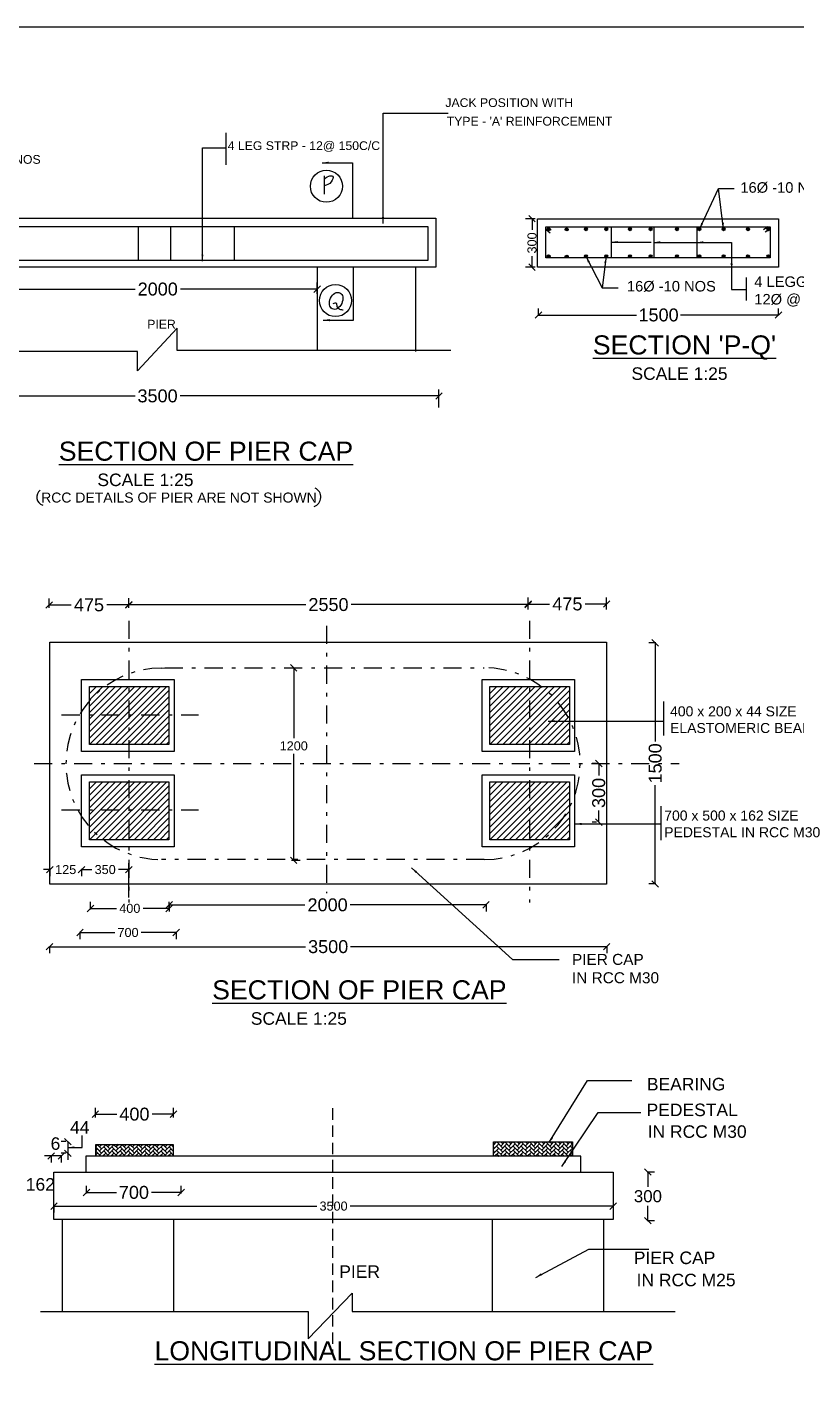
# Model space of a CAD drawing. Header units: inches. Extents: x 19265.7 to 19362, y 19045.1 to 19108.4.
# Drawn here: x 19285.69 to 19306.94, y 19071.2 to 19108.43 of the extents above; entities that cross this region are included whole.
import ezdxf

# ---------------------------------------------------------------- set-up
doc = ezdxf.new("R2010")
doc.units = ezdxf.units.IN
doc.header["$MEASUREMENT"] = 0
doc.linetypes.add('DASHDOT', pattern=[1, 0.5, -0.25, 0, -0.25])
doc.linetypes.add('HIDDEN', pattern=[9.525, 6.35, -3.175])
for name, color, linetype in [('DIMENSION', 255, 'Continuous'), ('DRAWING', 2, 'Continuous'), ('HATCH', 7, 'Continuous'), ('TEXT', 255, 'Continuous')]:
    doc.layers.add(name, color=color, linetype=linetype)
doc.styles.get("Standard").update_dxf_attribs({"font": 'arial.ttf'})
doc.dimstyles.get("Standard").update_dxf_attribs({"dimtxt": 0.18, "dimasz": 0.18, "dimexe": 0.18, "dimexo": 0.0625, "dimgap": 0.09, "dimtad": 0, "dimtih": 1, "dimtoh": 1, "dimdec": 4, "dimzin": 0, "dimdsep": 46, "dimtxsty": 'Standard', "dimcen": 0.09, "dimadec": 0, "dimazin": 0, "dimtfac": 1, "dimtdec": 4, "dimtofl": 0, "dimtmove": 0, "dimatfit": 3, "dimfxl": 1, "dimtolj": 1, "dimtzin": 0, "dimarcsym": 0})

# ---------------------------------------------------------------- blocks, each defined once
blk = doc.blocks.new('_Oblique')
at = {"color": 0, "linetype": 'ByBlock', "lineweight": -2}
blk.add_line((-0.5, -0.5), (0.5, 0.5), dxfattribs=at)
blk = doc.blocks.new('*D30')
at = {"layer": 'Defpoints', "color": 0, "transparency": 16777216}
for p in [(19287.334, 19076.146), (19289.95, 19076.239), (19289.95, 19076.146)]:
    blk.add_point(p, dxfattribs=at)
at = {"layer": 'DIMENSION', "color": 0, "lineweight": -2, "transparency": 16777216}
for p, q in [((19287.334, 19076.208), (19287.334, 19076.419)), ((19287.334, 19076.239), (19288.16, 19076.239)), ((19289.95, 19076.239), (19289.124, 19076.239)), ((19289.95, 19076.208), (19289.95, 19076.419))]:
    blk.add_line(p, q, dxfattribs=at)
at = {"layer": 'DIMENSION', "color": 0, "lineweight": -2, "transparency": 16777216, "xscale": 0.18, "yscale": 0.18, "zscale": 0.18, "rotation": 180}
blk.add_blockref('_Oblique', (19287.334, 19076.239), dxfattribs=at)
at = {"layer": 'DIMENSION', "color": 0, "lineweight": -2, "transparency": 16777216, "xscale": 0.18, "yscale": 0.18, "zscale": 0.18}
blk.add_blockref('_Oblique', (19289.95, 19076.239), dxfattribs=at)
at = {"layer": 'DIMENSION', "color": 0, "transparency": 16777216, "insert": (19288.642, 19076.239), "char_height": 0.3571, "attachment_point": 5}
blk.add_mtext('\\A1;700', dxfattribs=at)
blk = doc.blocks.new('*D31')
at = {"layer": 'Defpoints', "color": 0, "transparency": 16777216}
for p in [(19289.736, 19078.401), (19287.577, 19078.243), (19289.736, 19078.243)]:
    blk.add_point(p, dxfattribs=at)
at = {"layer": 'DIMENSION', "color": 0, "lineweight": -2, "transparency": 16777216}
for p, q in [((19287.577, 19078.306), (19287.577, 19078.581)), ((19287.577, 19078.401), (19288.166, 19078.401)), ((19289.736, 19078.401), (19289.148, 19078.401)), ((19289.736, 19078.306), (19289.736, 19078.581))]:
    blk.add_line(p, q, dxfattribs=at)
at = {"layer": 'DIMENSION', "color": 0, "lineweight": -2, "transparency": 16777216, "xscale": 0.18, "yscale": 0.18, "zscale": 0.18, "rotation": 180}
blk.add_blockref('_Oblique', (19287.577, 19078.401), dxfattribs=at)
at = {"layer": 'DIMENSION', "color": 0, "lineweight": -2, "transparency": 16777216, "xscale": 0.18, "yscale": 0.18, "zscale": 0.18}
blk.add_blockref('_Oblique', (19289.736, 19078.401), dxfattribs=at)
at = {"layer": 'DIMENSION', "color": 0, "transparency": 16777216, "insert": (19288.657, 19078.401), "char_height": 0.3571, "attachment_point": 5}
blk.add_mtext('\\A1;400', dxfattribs=at)
blk = doc.blocks.new('*D32')
at = {"layer": 'Defpoints', "color": 0, "transparency": 16777216}
for p in [(19286.433, 19075.9), (19301.887, 19075.9), (19301.887, 19075.861)]:
    blk.add_point(p, dxfattribs=at)
at = {"layer": 'DRAWING', "color": 0, "lineweight": -2, "transparency": 16777216}
for p, q in [((19286.433, 19075.861), (19293.697, 19075.861)), ((19286.433, 19075.837), (19286.433, 19075.681)), ((19301.887, 19075.861), (19294.623, 19075.861)), ((19301.887, 19075.837), (19301.887, 19075.681))]:
    blk.add_line(p, q, dxfattribs=at)
at = {"layer": 'DRAWING', "color": 0, "lineweight": -2, "transparency": 16777216, "xscale": 0.18, "yscale": 0.18, "zscale": 0.18, "rotation": 180}
blk.add_blockref('_Oblique', (19286.433, 19075.861), dxfattribs=at)
at = {"layer": 'DRAWING', "color": 0, "lineweight": -2, "transparency": 16777216, "xscale": 0.18, "yscale": 0.18, "zscale": 0.18}
blk.add_blockref('_Oblique', (19301.887, 19075.861), dxfattribs=at)
at = {"layer": 'DRAWING', "color": 0, "transparency": 16777216, "insert": (19294.16, 19075.861), "char_height": 0.25, "attachment_point": 5}
blk.add_mtext('\\A1;3500', dxfattribs=at)
blk = doc.blocks.new('*D33')
at = {"layer": 'Defpoints', "color": 0, "transparency": 16777216}
for p in [(19302.769, 19076.806), (19302.849, 19076.806), (19302.769, 19075.46)]:
    blk.add_point(p, dxfattribs=at)
at = {"layer": 'DIMENSION', "color": 0, "lineweight": -2, "transparency": 16777216}
for p, q in [((19302.832, 19076.806), (19303.029, 19076.806)), ((19302.849, 19076.806), (19302.849, 19076.393)), ((19302.849, 19075.46), (19302.849, 19075.873)), ((19302.832, 19075.46), (19303.029, 19075.46))]:
    blk.add_line(p, q, dxfattribs=at)
at = {"layer": 'DIMENSION', "color": 0, "lineweight": -2, "transparency": 16777216, "xscale": 0.18, "yscale": 0.18, "zscale": 0.18}
for p, rotation in [((19302.849, 19076.806), 90), ((19302.849, 19075.46), 270)]:
    blk.add_blockref('_Oblique', p, dxfattribs=dict(at, rotation=rotation))
at = {"layer": 'DIMENSION', "color": 0, "transparency": 16777216, "insert": (19302.849, 19076.133), "char_height": 0.3333, "attachment_point": 5}
blk.add_mtext('\\A1;300', dxfattribs=at)
blk = doc.blocks.new('*D34')
at = {"layer": 'Defpoints', "color": 0, "transparency": 16777216}
for p in [(19286.311, 19083.095), (19301.71, 19083.095), (19301.71, 19083.027)]:
    blk.add_point(p, dxfattribs=at)
at = {"layer": 'DIMENSION', "color": 0, "lineweight": -2, "transparency": 16777216}
for p, q in [((19286.311, 19083.033), (19286.311, 19082.847)), ((19286.311, 19083.027), (19293.388, 19083.027)), ((19301.71, 19083.027), (19294.633, 19083.027)), ((19301.71, 19083.033), (19301.71, 19082.847))]:
    blk.add_line(p, q, dxfattribs=at)
at = {"layer": 'DIMENSION', "color": 0, "lineweight": -2, "transparency": 16777216, "xscale": 0.18, "yscale": 0.18, "zscale": 0.18, "rotation": 180}
blk.add_blockref('_Oblique', (19286.311, 19083.027), dxfattribs=at)
at = {"layer": 'DIMENSION', "color": 0, "lineweight": -2, "transparency": 16777216, "xscale": 0.18, "yscale": 0.18, "zscale": 0.18}
blk.add_blockref('_Oblique', (19301.71, 19083.027), dxfattribs=at)
at = {"layer": 'DIMENSION', "color": 0, "transparency": 16777216, "insert": (19294.011, 19083.027), "char_height": 0.3571, "attachment_point": 5}
blk.add_mtext('\\A1;3500', dxfattribs=at)
blk = doc.blocks.new('*D35')
at = {"layer": 'Defpoints', "color": 0, "transparency": 16777216}
for p in [(19287.152, 19083.505), (19289.808, 19083.505), (19289.808, 19083.419)]:
    blk.add_point(p, dxfattribs=at)
at = {"layer": 'DIMENSION', "color": 0, "lineweight": -2, "transparency": 16777216}
for p, q in [((19287.152, 19083.442), (19287.152, 19083.239)), ((19287.152, 19083.419), (19288.115, 19083.419)), ((19289.808, 19083.419), (19288.845, 19083.419)), ((19289.808, 19083.442), (19289.808, 19083.239))]:
    blk.add_line(p, q, dxfattribs=at)
at = {"layer": 'DIMENSION', "color": 0, "lineweight": -2, "transparency": 16777216, "xscale": 0.18, "yscale": 0.18, "zscale": 0.18, "rotation": 180}
blk.add_blockref('_Oblique', (19287.152, 19083.419), dxfattribs=at)
at = {"layer": 'DIMENSION', "color": 0, "lineweight": -2, "transparency": 16777216, "xscale": 0.18, "yscale": 0.18, "zscale": 0.18}
blk.add_blockref('_Oblique', (19289.808, 19083.419), dxfattribs=at)
at = {"layer": 'DIMENSION', "color": 0, "transparency": 16777216, "insert": (19288.48, 19083.419), "char_height": 0.25, "attachment_point": 5}
blk.add_mtext('\\A1;700', dxfattribs=at)
blk = doc.blocks.new('*D36')
at = {"layer": 'Defpoints', "color": 0, "transparency": 16777216}
for p in [(19287.441, 19083.992), (19289.617, 19084.085), (19289.617, 19083.992)]:
    blk.add_point(p, dxfattribs=at)
at = {"layer": 'DIMENSION', "color": 0, "lineweight": -2, "transparency": 16777216}
for p, q in [((19287.441, 19084.054), (19287.441, 19084.265)), ((19287.441, 19084.085), (19288.158, 19084.085)), ((19289.617, 19084.085), (19288.899, 19084.085)), ((19289.617, 19084.054), (19289.617, 19084.265))]:
    blk.add_line(p, q, dxfattribs=at)
at = {"layer": 'DIMENSION', "color": 0, "lineweight": -2, "transparency": 16777216, "xscale": 0.18, "yscale": 0.18, "zscale": 0.18, "rotation": 180}
blk.add_blockref('_Oblique', (19287.441, 19084.085), dxfattribs=at)
at = {"layer": 'DIMENSION', "color": 0, "lineweight": -2, "transparency": 16777216, "xscale": 0.18, "yscale": 0.18, "zscale": 0.18}
blk.add_blockref('_Oblique', (19289.617, 19084.085), dxfattribs=at)
at = {"layer": 'DIMENSION', "color": 0, "transparency": 16777216, "insert": (19288.529, 19084.085), "char_height": 0.25, "attachment_point": 5}
blk.add_mtext('\\A1;400', dxfattribs=at)
blk = doc.blocks.new('*D37')
at = {"layer": 'Defpoints', "color": 0, "transparency": 16777216}
for p in [(19286.321, 19085.239), (19287.193, 19085.239), (19287.193, 19085.157)]:
    blk.add_point(p, dxfattribs=at)
at = {"layer": 'DIMENSION', "color": 0, "lineweight": -2, "transparency": 16777216}
for p, q in [((19286.321, 19085.157), (19286.141, 19085.157)), ((19286.321, 19085.176), (19286.321, 19084.977)), ((19287.193, 19085.176), (19287.193, 19084.977)), ((19287.193, 19085.157), (19287.373, 19085.157))]:
    blk.add_line(p, q, dxfattribs=at)
at = {"layer": 'DIMENSION', "color": 0, "lineweight": -2, "transparency": 16777216, "xscale": 0.18, "yscale": 0.18, "zscale": 0.18}
blk.add_blockref('_Oblique', (19286.321, 19085.157), dxfattribs=at)
at = {"layer": 'DIMENSION', "color": 0, "lineweight": -2, "transparency": 16777216, "xscale": 0.18, "yscale": 0.18, "zscale": 0.18, "rotation": 180}
blk.add_blockref('_Oblique', (19287.193, 19085.157), dxfattribs=at)
at = {"layer": 'DIMENSION', "color": 0, "transparency": 16777216, "insert": (19286.757, 19085.157), "char_height": 0.25, "attachment_point": 5}
blk.add_mtext('\\A1;125', dxfattribs=at)
blk = doc.blocks.new('*D38')
at = {"layer": 'Defpoints', "color": 0, "transparency": 16777216}
for p in [(19287.193, 19085.237), (19288.503, 19085.157), (19288.503, 19084.326)]:
    blk.add_point(p, dxfattribs=at)
at = {"layer": 'DIMENSION', "color": 0, "lineweight": -2, "transparency": 16777216}
for p, q in [((19287.193, 19085.174), (19287.193, 19084.977)), ((19287.193, 19085.157), (19287.482, 19085.157)), ((19288.503, 19085.157), (19288.214, 19085.157)), ((19288.503, 19084.388), (19288.503, 19085.337))]:
    blk.add_line(p, q, dxfattribs=at)
at = {"layer": 'DIMENSION', "color": 0, "lineweight": -2, "transparency": 16777216, "xscale": 0.18, "yscale": 0.18, "zscale": 0.18, "rotation": 180}
blk.add_blockref('_Oblique', (19287.193, 19085.157), dxfattribs=at)
at = {"layer": 'DIMENSION', "color": 0, "lineweight": -2, "transparency": 16777216, "xscale": 0.18, "yscale": 0.18, "zscale": 0.18}
blk.add_blockref('_Oblique', (19288.503, 19085.157), dxfattribs=at)
at = {"layer": 'DIMENSION', "color": 0, "transparency": 16777216, "insert": (19287.848, 19085.157), "char_height": 0.25, "attachment_point": 5}
blk.add_mtext('\\A1;350', dxfattribs=at)
blk = doc.blocks.new('*D39')
at = {"layer": 'Defpoints', "color": 0, "transparency": 16777216}
for p in [(19289.617, 19084.278), (19298.375, 19084.278), (19298.375, 19084.182)]:
    blk.add_point(p, dxfattribs=at)
at = {"layer": 'DIMENSION', "color": 0, "lineweight": -2, "transparency": 16777216}
for p, q in [((19289.617, 19084.215), (19289.617, 19084.002)), ((19289.617, 19084.182), (19293.37, 19084.182)), ((19298.375, 19084.182), (19294.621, 19084.182)), ((19298.375, 19084.215), (19298.375, 19084.002))]:
    blk.add_line(p, q, dxfattribs=at)
at = {"layer": 'DIMENSION', "color": 0, "lineweight": -2, "transparency": 16777216, "xscale": 0.18, "yscale": 0.18, "zscale": 0.18, "rotation": 180}
blk.add_blockref('_Oblique', (19289.617, 19084.182), dxfattribs=at)
at = {"layer": 'DIMENSION', "color": 0, "lineweight": -2, "transparency": 16777216, "xscale": 0.18, "yscale": 0.18, "zscale": 0.18}
blk.add_blockref('_Oblique', (19298.375, 19084.182), dxfattribs=at)
at = {"layer": 'DIMENSION', "color": 0, "transparency": 16777216, "insert": (19293.996, 19084.182), "char_height": 0.3571, "attachment_point": 5}
blk.add_mtext('\\A1;2000', dxfattribs=at)
blk = doc.blocks.new('*D42')
at = {"layer": 'Defpoints', "color": 0, "transparency": 16777216}
for p in [(19286.299, 19092.329), (19288.5, 19092.467), (19288.5, 19092.329)]:
    blk.add_point(p, dxfattribs=at)
at = {"layer": 'DIMENSION', "color": 0, "lineweight": -2, "transparency": 16777216}
for p, q in [((19286.299, 19092.391), (19286.299, 19092.647)), ((19288.5, 19092.391), (19288.5, 19092.647)), ((19286.299, 19092.467), (19286.907, 19092.467)), ((19288.5, 19092.467), (19287.893, 19092.467))]:
    blk.add_line(p, q, dxfattribs=at)
at = {"layer": 'DIMENSION', "color": 0, "lineweight": -2, "transparency": 16777216, "xscale": 0.18, "yscale": 0.18, "zscale": 0.18, "rotation": 180}
blk.add_blockref('_Oblique', (19286.299, 19092.467), dxfattribs=at)
at = {"layer": 'DIMENSION', "color": 0, "lineweight": -2, "transparency": 16777216, "xscale": 0.18, "yscale": 0.18, "zscale": 0.18}
blk.add_blockref('_Oblique', (19288.5, 19092.467), dxfattribs=at)
at = {"layer": 'DIMENSION', "color": 0, "transparency": 16777216, "insert": (19287.4, 19092.467), "char_height": 0.3571, "attachment_point": 5}
blk.add_mtext('\\A1;475', dxfattribs=at)
blk = doc.blocks.new('*D43')
at = {"layer": 'Defpoints', "color": 0, "transparency": 16777216}
for p in [(19288.5, 19092.373), (19299.54, 19092.476), (19299.54, 19092.373)]:
    blk.add_point(p, dxfattribs=at)
at = {"layer": 'DIMENSION', "color": 0, "lineweight": -2, "transparency": 16777216}
for p, q in [((19288.5, 19092.435), (19288.5, 19092.656)), ((19299.54, 19092.435), (19299.54, 19092.656)), ((19288.5, 19092.476), (19293.394, 19092.476)), ((19299.54, 19092.476), (19294.646, 19092.476))]:
    blk.add_line(p, q, dxfattribs=at)
at = {"layer": 'DIMENSION', "color": 0, "lineweight": -2, "transparency": 16777216, "xscale": 0.18, "yscale": 0.18, "zscale": 0.18, "rotation": 180}
blk.add_blockref('_Oblique', (19288.5, 19092.476), dxfattribs=at)
at = {"layer": 'DIMENSION', "color": 0, "lineweight": -2, "transparency": 16777216, "xscale": 0.18, "yscale": 0.18, "zscale": 0.18}
blk.add_blockref('_Oblique', (19299.54, 19092.476), dxfattribs=at)
at = {"layer": 'DIMENSION', "color": 0, "transparency": 16777216, "insert": (19294.02, 19092.476), "char_height": 0.3571, "attachment_point": 5}
blk.add_mtext('\\A1;2550', dxfattribs=at)
blk = doc.blocks.new('*D44')
at = {"layer": 'Defpoints', "color": 0, "transparency": 16777216}
for p in [(19301.707, 19092.493), (19299.54, 19092.282), (19301.707, 19092.282)]:
    blk.add_point(p, dxfattribs=at)
at = {"layer": 'DIMENSION', "color": 0, "lineweight": -2, "transparency": 16777216}
for p, q in [((19299.54, 19092.344), (19299.54, 19092.673)), ((19299.54, 19092.493), (19300.13, 19092.493)), ((19301.707, 19092.493), (19301.116, 19092.493)), ((19301.707, 19092.344), (19301.707, 19092.673))]:
    blk.add_line(p, q, dxfattribs=at)
at = {"layer": 'DIMENSION', "color": 0, "lineweight": -2, "transparency": 16777216, "xscale": 0.18, "yscale": 0.18, "zscale": 0.18, "rotation": 180}
blk.add_blockref('_Oblique', (19299.54, 19092.493), dxfattribs=at)
at = {"layer": 'DIMENSION', "color": 0, "lineweight": -2, "transparency": 16777216, "xscale": 0.18, "yscale": 0.18, "zscale": 0.18}
blk.add_blockref('_Oblique', (19301.707, 19092.493), dxfattribs=at)
at = {"layer": 'DIMENSION', "color": 0, "transparency": 16777216, "insert": (19300.623, 19092.493), "char_height": 0.3571, "attachment_point": 5}
blk.add_mtext('\\A1;475', dxfattribs=at)
blk = doc.blocks.new('*D45')
at = {"layer": 'Defpoints', "color": 0, "transparency": 16777216}
for p in [(19303.131, 19091.423), (19303.051, 19084.76), (19303.131, 19084.76)]:
    blk.add_point(p, dxfattribs=at)
at = {"layer": 'DIMENSION', "color": 0, "lineweight": -2, "transparency": 16777216}
for p, q in [((19303.069, 19091.423), (19302.871, 19091.423)), ((19303.051, 19091.423), (19303.051, 19088.697)), ((19303.051, 19084.76), (19303.051, 19087.485)), ((19303.069, 19084.76), (19302.871, 19084.76))]:
    blk.add_line(p, q, dxfattribs=at)
at = {"layer": 'DIMENSION', "color": 0, "lineweight": -2, "transparency": 16777216, "xscale": 0.18, "yscale": 0.18, "zscale": 0.18}
for p, rotation in [((19303.051, 19091.423), 90), ((19303.051, 19084.76), 270)]:
    blk.add_blockref('_Oblique', p, dxfattribs=dict(at, rotation=rotation))
at = {"layer": 'DIMENSION', "color": 0, "transparency": 16777216, "insert": (19303.051, 19088.091), "char_height": 0.3571, "attachment_point": 5, "rotation": 90}
blk.add_mtext('\\A1;1500', dxfattribs=at)
blk = doc.blocks.new('*D46')
at = {"layer": 'Defpoints', "color": 0, "transparency": 16777216}
for p in [(19301.495, 19088.086), (19301.49, 19086.465), (19301.495, 19086.465)]:
    blk.add_point(p, dxfattribs=at)
at = {"layer": 'DIMENSION', "color": 0, "lineweight": -2, "transparency": 16777216}
for p, q in [((19301.432, 19088.086), (19301.31, 19088.086)), ((19301.49, 19088.086), (19301.49, 19087.759)), ((19301.49, 19086.465), (19301.49, 19086.792)), ((19301.432, 19086.465), (19301.31, 19086.465))]:
    blk.add_line(p, q, dxfattribs=at)
at = {"layer": 'DIMENSION', "color": 0, "lineweight": -2, "transparency": 16777216, "xscale": 0.18, "yscale": 0.18, "zscale": 0.18}
for p, rotation in [((19301.49, 19088.086), 90), ((19301.49, 19086.465), 270)]:
    blk.add_blockref('_Oblique', p, dxfattribs=dict(at, rotation=rotation))
at = {"layer": 'DIMENSION', "color": 0, "transparency": 16777216, "insert": (19301.49, 19087.275), "char_height": 0.3571, "attachment_point": 5, "rotation": 90}
blk.add_mtext('\\A1;300', dxfattribs=at)
blk = doc.blocks.new('*D47')
at = {"layer": 'Defpoints', "color": 0, "transparency": 16777216}
for p in [(19292.932, 19090.729), (19292.932, 19085.414), (19293.06, 19085.414)]:
    blk.add_point(p, dxfattribs=at)
at = {"layer": 'DIMENSION', "color": 0, "lineweight": -2, "transparency": 16777216}
for p, q in [((19292.995, 19090.729), (19293.24, 19090.729)), ((19293.06, 19090.729), (19293.06, 19088.791)), ((19293.06, 19085.414), (19293.06, 19088.355)), ((19292.995, 19085.414), (19293.24, 19085.414))]:
    blk.add_line(p, q, dxfattribs=at)
at = {"layer": 'DIMENSION', "color": 0, "lineweight": -2, "transparency": 16777216, "xscale": 0.18, "yscale": 0.18, "zscale": 0.18}
for p, rotation in [((19293.06, 19090.729), 90), ((19293.06, 19085.414), 270)]:
    blk.add_blockref('_Oblique', p, dxfattribs=dict(at, rotation=rotation))
at = {"layer": 'DIMENSION', "color": 0, "transparency": 16777216, "insert": (19293.06, 19088.573), "char_height": 0.25, "attachment_point": 5}
blk.add_mtext('\\A1;1200', dxfattribs=at)
blk = doc.blocks.new('*D49')
at = {"layer": 'Defpoints', "color": 0, "transparency": 16777216}
for p in [(19297.073, 19098.24), (19281.518, 19097.861), (19297.073, 19097.861)]:
    blk.add_point(p, dxfattribs=at)
at = {"layer": 'DIMENSION', "color": 0, "lineweight": -2, "transparency": 16777216}
for p, q in [((19281.518, 19097.923), (19281.518, 19098.42)), ((19281.518, 19098.24), (19288.673, 19098.24)), ((19297.073, 19098.24), (19289.918, 19098.24)), ((19297.073, 19097.923), (19297.073, 19098.42))]:
    blk.add_line(p, q, dxfattribs=at)
at = {"layer": 'DIMENSION', "color": 0, "lineweight": -2, "transparency": 16777216, "xscale": 0.18, "yscale": 0.18, "zscale": 0.18, "rotation": 180}
blk.add_blockref('_Oblique', (19281.518, 19098.24), dxfattribs=at)
at = {"layer": 'DIMENSION', "color": 0, "lineweight": -2, "transparency": 16777216, "xscale": 0.18, "yscale": 0.18, "zscale": 0.18}
blk.add_blockref('_Oblique', (19297.073, 19098.24), dxfattribs=at)
at = {"layer": 'DIMENSION', "color": 0, "transparency": 16777216, "insert": (19289.296, 19098.24), "char_height": 0.3571, "attachment_point": 5}
blk.add_mtext('\\A1;3500', dxfattribs=at)
blk = doc.blocks.new('*D50')
at = {"layer": 'Defpoints', "color": 0, "transparency": 16777216}
for p in [(19293.707, 19101.191), (19284.895, 19100.999), (19293.707, 19100.999)]:
    blk.add_point(p, dxfattribs=at)
at = {"layer": 'DIMENSION', "color": 0, "lineweight": -2, "transparency": 16777216}
for p, q in [((19284.895, 19101.061), (19284.895, 19101.371)), ((19284.895, 19101.191), (19288.675, 19101.191)), ((19293.707, 19101.191), (19289.927, 19101.191)), ((19293.707, 19101.061), (19293.707, 19101.371))]:
    blk.add_line(p, q, dxfattribs=at)
at = {"layer": 'DIMENSION', "color": 0, "lineweight": -2, "transparency": 16777216, "xscale": 0.18, "yscale": 0.18, "zscale": 0.18, "rotation": 180}
blk.add_blockref('_Oblique', (19284.895, 19101.191), dxfattribs=at)
at = {"layer": 'DIMENSION', "color": 0, "lineweight": -2, "transparency": 16777216, "xscale": 0.18, "yscale": 0.18, "zscale": 0.18}
blk.add_blockref('_Oblique', (19293.707, 19101.191), dxfattribs=at)
at = {"layer": 'DIMENSION', "color": 0, "transparency": 16777216, "insert": (19289.301, 19101.191), "char_height": 0.3571, "attachment_point": 5}
blk.add_mtext('\\A1;2000', dxfattribs=at)
blk = doc.blocks.new('*D52')
at = {"layer": 'Defpoints', "color": 0, "transparency": 16777216}
for p in [(19299.799, 19103.137), (19299.646, 19101.797), (19299.799, 19101.797)]:
    blk.add_point(p, dxfattribs=at)
at = {"layer": 'DIMENSION', "color": 0, "lineweight": -2, "transparency": 16777216}
for p, q in [((19299.736, 19103.137), (19299.466, 19103.137)), ((19299.646, 19103.137), (19299.646, 19102.833)), ((19299.736, 19101.797), (19299.466, 19101.797)), ((19299.646, 19101.797), (19299.646, 19102.102))]:
    blk.add_line(p, q, dxfattribs=at)
at = {"layer": 'DIMENSION', "color": 0, "lineweight": -2, "transparency": 16777216, "xscale": 0.18, "yscale": 0.18, "zscale": 0.18}
for p, rotation in [((19299.646, 19103.137), 90), ((19299.646, 19101.797), 270)]:
    blk.add_blockref('_Oblique', p, dxfattribs=dict(at, rotation=rotation))
at = {"layer": 'DIMENSION', "color": 0, "transparency": 16777216, "insert": (19299.646, 19102.467), "char_height": 0.25, "attachment_point": 5, "rotation": 90}
blk.add_mtext('\\A1;300', dxfattribs=at)
blk = doc.blocks.new('*D51')
at = {"layer": 'Defpoints', "color": 0, "transparency": 16777216}
for p in [(19299.827, 19100.403), (19306.458, 19100.476), (19306.458, 19100.403)]:
    blk.add_point(p, dxfattribs=at)
at = {"layer": 'DIMENSION', "color": 0, "lineweight": -2, "transparency": 16777216}
for p, q in [((19299.827, 19100.465), (19299.827, 19100.656)), ((19299.827, 19100.476), (19302.537, 19100.476)), ((19306.458, 19100.476), (19303.748, 19100.476)), ((19306.458, 19100.465), (19306.458, 19100.656))]:
    blk.add_line(p, q, dxfattribs=at)
at = {"layer": 'DIMENSION', "color": 0, "lineweight": -2, "transparency": 16777216, "xscale": 0.18, "yscale": 0.18, "zscale": 0.18, "rotation": 180}
blk.add_blockref('_Oblique', (19299.827, 19100.476), dxfattribs=at)
at = {"layer": 'DIMENSION', "color": 0, "lineweight": -2, "transparency": 16777216, "xscale": 0.18, "yscale": 0.18, "zscale": 0.18}
blk.add_blockref('_Oblique', (19306.458, 19100.476), dxfattribs=at)
at = {"layer": 'DIMENSION', "color": 0, "transparency": 16777216, "insert": (19303.143, 19100.476), "char_height": 0.3571, "attachment_point": 5}
blk.add_mtext('\\A1;1500', dxfattribs=at)

msp = doc.modelspace()

# ---------------------------------------------------------------- hatches: boundary and pattern name
at = {"layer": 'HATCH'}
for points in [[(19300.14549, 19102.84672, 1), (19300.06378, 19102.84672, 1)], [(19300.64498, 19102.83908, 1), (19300.56327, 19102.83908, 1)], [(19301.17568, 19102.84672, 1), (19301.09397, 19102.84672, 1)], [(19301.73914, 19102.84672, 1), (19301.65743, 19102.84672, 1)], [(19302.39239, 19102.84672, 1), (19302.31069, 19102.84672, 1)], [(19302.96456, 19102.84672, 1), (19302.88286, 19102.84672, 1)], [(19303.69058, 19102.84672, 1), (19303.60887, 19102.84672, 1)], [(19304.31313, 19102.84672, 1), (19304.23143, 19102.84672, 1)], [(19304.98172, 19102.84672, 1), (19304.90002, 19102.84672, 1)], [(19305.65585, 19102.84672, 1), (19305.57415, 19102.84672, 1)], [(19306.22143, 19102.84672, 1), (19306.13972, 19102.84672, 1)], [(19300.14549, 19102.10035, 1), (19300.06378, 19102.10035, 1)], [(19300.64498, 19102.09271, 1), (19300.56327, 19102.09271, 1)], [(19301.17568, 19102.10035, 1), (19301.09397, 19102.10035, 1)], [(19301.73914, 19102.10035, 1), (19301.65743, 19102.10035, 1)], [(19302.39239, 19102.10035, 1), (19302.31069, 19102.10035, 1)], [(19302.96456, 19102.10035, 1), (19302.88286, 19102.10035, 1)], [(19303.69058, 19102.10035, 1), (19303.60887, 19102.10035, 1)], [(19304.31313, 19102.10035, 1), (19304.23143, 19102.10035, 1)], [(19304.98172, 19102.10035, 1), (19304.90002, 19102.10035, 1)], [(19305.65585, 19102.10035, 1), (19305.57415, 19102.10035, 1)], [(19306.22143, 19102.10035, 1), (19306.13972, 19102.10035, 1)]]:
    msp.add_hatch(color=256, dxfattribs=at).paths.add_polyline_path(points)
h = msp.add_hatch(dxfattribs=at)
h.set_pattern_fill('ANSI31', color=256, style=0)
h.set_pattern_definition([(45, (-40.34575, 266.08162), (-0.08838834765, 0.08838834765), [])])
h.paths.add_polyline_path([(19289.61163, 19090.21889), (19287.4107, 19090.21889), (19287.4107, 19088.61465), (19289.61163, 19088.61465)])
h = msp.add_hatch(dxfattribs=at)
h.set_pattern_fill('ANSI31', color=256, style=0)
h.set_pattern_definition([(45, (-29.27714, 266.08162), (-0.08838834765, 0.08838834765), [])])
h.paths.add_polyline_path([(19300.68024, 19090.21889), (19298.47931, 19090.21889), (19298.47931, 19088.61465), (19300.68024, 19088.61465)])
h = msp.add_hatch(dxfattribs=at)
h.set_pattern_fill('ANSI31', color=256, style=0)
h.set_pattern_definition([(45, (-40.34575, 263.44781), (-0.08838834765, 0.08838834765), [])])
h.paths.add_polyline_path([(19289.61163, 19087.58508), (19287.4107, 19087.58508), (19287.4107, 19085.98084), (19289.61163, 19085.98084)])
h = msp.add_hatch(dxfattribs=at)
h.set_pattern_fill('ANSI31', color=256, style=0)
h.set_pattern_definition([(45, (-29.27714, 263.44781), (-0.08838834765, 0.08838834765), [])])
h.paths.add_polyline_path([(19300.68024, 19087.58508), (19298.47931, 19087.58508), (19298.47931, 19085.98084), (19300.68024, 19085.98084)])
h = msp.add_hatch(dxfattribs=at)
h.set_pattern_fill('AR-HBONE', color=256, scale=0.02, style=0)
h.set_pattern_definition([(45, (-39.96711, 265.7658), (9e-18, 0.113137085), [0.24, -0.08]), (135, (-39.91054, 265.82237), (9e-18, 0.113137085), [0.24, -0.08])])
h.paths.add_polyline_path([(19300.76754, 19077.23778), (19298.57779, 19077.23778), (19298.57779, 19077.63336), (19300.76754, 19077.63336)])
h = msp.add_hatch(dxfattribs=at)
h.set_pattern_fill('AR-HBONE', color=256, scale=0.02, style=0)
h.set_pattern_definition([(45, (-39.96711, 265.74164), (9e-18, 0.113137085), [0.24, -0.08]), (135, (-39.91054, 265.79821), (9e-18, 0.113137085), [0.24, -0.08])])
h.paths.add_polyline_path([(19287.58556, 19077.56397), (19289.73061, 19077.56397), (19289.73061, 19077.23846), (19287.58556, 19077.23846)])

# ---------------------------------------------------------------- linework, layer by layer
at = {"layer": 'DIMENSION'}
for p, q in [((19286.75793, 19077.64392), (19286.63541, 19077.64392)), ((19286.81541, 19077.64392), (19286.81541, 19077.3205)), ((19286.35487, 19077.24698), (19286.17487, 19077.24698)), ((19286.35487, 19077.258), (19286.35487, 19077.06698)), ((19286.63541, 19077.24698), (19286.35487, 19077.24698)), ((19286.75793, 19077.3205), (19286.63541, 19077.3205)), ((19286.63541, 19077.258), (19286.63541, 19077.06698)), ((19286.81541, 19077.3205), (19286.81541, 19077.1405))]:
    msp.add_line(p, q, dxfattribs=at)
for points in [[(19293.8964, 19104.32129), (19293.8964, 19103.81763)], [(19303.20254, 19086.90547), (19303.20254, 19085.97197)]]:
    msp.add_lwpolyline(points, dxfattribs=at)
at = {"layer": 'DIMENSION', "linetype": 'DASHDOT'}
for points in [[(19288.50312, 19092.03075), (19288.50312, 19084.24564)], [(19293.96498, 19091.89188), (19293.96498, 19084.50276)], [(19299.57173, 19092.03075), (19299.57173, 19084.24564)], [(19286.6455, 19089.43493), (19290.42401, 19089.43493)], [(19285.88699, 19088.08817), (19303.70917, 19088.08817)], [(19286.6455, 19086.80835), (19290.42401, 19086.80835)]]:
    msp.add_lwpolyline(points, dxfattribs=at)
msp.add_lwpolyline([(19289.49677, 19090.73357), (19298.3264, 19090.73357, -1), (19298.3264, 19085.43362), (19289.40537, 19085.43362, -1), (19289.40537, 19090.72229), (19289.49677, 19090.73357)], format="xyb", dxfattribs=at)
at = {"layer": 'DIMENSION'}
for centre in [(19293.96295, 19104.033), (19294.21474, 19100.87534)]:
    msp.add_circle(centre, 0.44274, dxfattribs=at)
msp.add_ellipse((19294.23114, 19100.8677), major_axis=(0.10466, 0.22455), ratio=0.6845425, dxfattribs=at)
for points in [[(19293.90055, 19104.21806), (19294.02609, 19104.31063), (19294.13405, 19104.30829), (19294.0965, 19104.15596), (19293.90055, 19104.04815)], [(19294.15149, 19100.79517), (19294.23485, 19100.80584), (19294.25195, 19100.72047), (19294.32676, 19100.64149), (19294.42936, 19100.61801)]]:
    msp.add_spline(points, degree=3, dxfattribs=at)
at = {"layer": 'DRAWING'}
for points in [[(19361.94423, 19045.12123), (19265.7442, 19045.12123), (19265.7442, 19108.4331), (19361.94423, 19108.4331)], [(19281.56828, 19103.15389), (19296.98733, 19103.15389), (19296.98733, 19101.79547), (19281.56828, 19101.79547)], [(19296.77302, 19102.91517), (19281.72625, 19102.91517), (19281.72625, 19101.99558), (19296.77302, 19101.99558)], [(19299.79899, 19103.13727), (19306.45457, 19103.13727), (19306.45457, 19101.7971), (19299.79899, 19101.7971)], [(19300.03154, 19102.91015), (19306.22985, 19102.91015), (19306.22985, 19102.05761), (19300.03154, 19102.05761)], [(19286.32127, 19091.44101), (19301.70585, 19091.44101), (19301.70585, 19084.75065), (19286.32127, 19084.75065)], [(19287.19791, 19090.41141), (19289.75169, 19090.41141), (19289.75169, 19088.41927), (19287.19791, 19088.41927)], [(19298.26652, 19090.41141), (19300.82031, 19090.41141), (19300.82031, 19088.41927), (19298.26652, 19088.41927)], [(19287.4107, 19090.21889), (19289.61163, 19090.21889), (19289.61163, 19088.61465), (19287.4107, 19088.61465)], [(19298.47931, 19090.21889), (19300.68024, 19090.21889), (19300.68024, 19088.61465), (19298.47931, 19088.61465)], [(19287.19791, 19087.7776), (19289.75169, 19087.7776), (19289.75169, 19085.78546), (19287.19791, 19085.78546)], [(19298.26652, 19087.7776), (19300.82031, 19087.7776), (19300.82031, 19085.78546), (19298.26652, 19085.78546)], [(19287.4107, 19087.58508), (19289.61163, 19087.58508), (19289.61163, 19085.98084), (19287.4107, 19085.98084)], [(19298.47931, 19087.58508), (19300.68024, 19087.58508), (19300.68024, 19085.98084), (19298.47931, 19085.98084)], [(19300.76754, 19077.23778), (19298.57779, 19077.23778), (19298.57779, 19077.63336), (19300.76754, 19077.63336)], [(19287.31204, 19076.79969), (19300.99205, 19076.79969), (19300.99205, 19077.23778), (19287.31204, 19077.23778)], [(19287.58556, 19077.56397), (19289.73061, 19077.56397), (19289.73061, 19077.23846), (19287.58556, 19077.23846)], [(19286.43015, 19076.79698), (19301.8894, 19076.79698), (19301.8894, 19075.48815), (19286.43015, 19075.48815)]]:
    msp.add_lwpolyline(points, close=True, dxfattribs=at)
for points in [[(19291.18691, 19105.50472), (19291.18691, 19104.62669)], [(19288.75647, 19102.91517), (19288.75647, 19101.99558)], [(19289.65744, 19102.91517), (19289.65744, 19101.99558)], [(19291.41485, 19102.91517), (19291.41485, 19101.99558)], [(19300.08094, 19102.91015), (19300.17304, 19102.81819)], [(19303.00982, 19102.91015), (19303.00982, 19102.05761)], [(19304.20071, 19102.91015), (19304.20071, 19102.05761)], [(19306.16073, 19102.91015), (19306.04078, 19102.82972)], [(19300.03257, 19102.84181), (19300.14495, 19102.75027)], [(19301.83327, 19102.89347), (19301.83327, 19102.08717)], [(19306.22514, 19102.84629), (19306.09055, 19102.76529)], [(19293.70727, 19101.79547), (19293.70727, 19099.49986)], [(19296.42454, 19101.79547), (19296.42454, 19099.46813)], [(19305.56211, 19101.51205), (19305.56211, 19100.87394)], [(19297.40058, 19099.49986), (19293.71619, 19099.49986), (19289.83896, 19099.49986), (19289.83896, 19100.10858), (19288.74369, 19098.93793), (19288.74369, 19099.46825), (19281.23918, 19099.46825)], [(19303.27978, 19089.79773), (19303.27978, 19088.86317)], [(19286.66241, 19075.48815), (19286.66241, 19072.95219)], [(19289.73946, 19075.48815), (19289.73946, 19072.95219)], [(19298.54142, 19075.48815), (19298.54142, 19072.95219)], [(19301.61819, 19075.48815), (19301.61819, 19072.95219)], [(19286.05879, 19072.95219), (19286.66241, 19072.95219), (19289.80911, 19072.95219), (19293.45486, 19072.95219), (19293.45486, 19072.1914), (19294.67664, 19073.45666), (19294.67664, 19072.95219), (19303.59765, 19072.95219)]]:
    msp.add_lwpolyline(points, dxfattribs=at)
at = {"layer": 'DRAWING', "linetype": 'HIDDEN', "ltscale": 0.05}
msp.add_lwpolyline([(19294.13248, 19078.56508), (19294.13248, 19071.77821)], dxfattribs=at)
at = {"layer": 'DRAWING'}
for centre in [(19300.10464, 19102.84672), (19300.60413, 19102.83908), (19301.13483, 19102.84672), (19301.69829, 19102.84672), (19302.35154, 19102.84672), (19302.92371, 19102.84672), (19303.64972, 19102.84672), (19304.27228, 19102.84672), (19304.94087, 19102.84672), (19305.615, 19102.84672), (19306.18057, 19102.84672), (19300.10464, 19102.10035), (19300.60413, 19102.09271), (19301.13483, 19102.10035), (19301.69829, 19102.10035), (19302.35154, 19102.10035), (19302.92371, 19102.10035), (19303.64972, 19102.10035), (19304.27228, 19102.10035), (19304.94087, 19102.10035), (19305.615, 19102.10035), (19306.18057, 19102.10035)]:
    msp.add_circle(centre, 0.04085, dxfattribs=at)
at = {"layer": 'TEXT'}
for centre, radius, start, end in [((19286.19815, 19095.44969), 0.23987, 127.737285, 251.555429), ((19293.53656, 19095.44853), 0.27257, 288.146582, 65.114252)]:
    msp.add_arc(centre, radius, start, end, dxfattribs=at)

# ---------------------------------------------------------------- block references
at = {"layer": 'DIMENSION', "xscale": 0.180000000000291, "yscale": 0.180000000000291, "zscale": 0.180000000000291}
for p, rotation in [((19286.81541, 19077.64392), 90), ((19286.35487, 19077.24698), 180), ((19286.81541, 19077.3205), 270)]:
    msp.add_blockref('_Oblique', p, dxfattribs=dict(at, rotation=rotation))
msp.add_blockref('_Oblique', (19286.63541, 19077.24698), dxfattribs=at)

# ---------------------------------------------------------------- texts
at = {"layer": 'TEXT'}
for s, height, p in [('16Ø - 10 NOS', 0.24192, (19283.92336, 19104.65347)), ("%%USECTION 'P-Q'", 0.5268042, (19301.32667, 19099.38654)), ('SCALE 1:25', 0.3456, (19302.39357, 19098.68522)), ('%%USECTION OF PIER CAP', 0.5268042, (19286.56603, 19096.45179)), ('SCALE 1:25', 0.3456, (19287.63293, 19095.75046)), ('RCC DETAILS OF PIER ARE NOT SHOWN', 0.27648, (19286.07916, 19095.296)), ('%%USECTION OF PIER CAP', 0.5268042, (19290.80513, 19081.57259)), ('SCALE 1:25', 0.3456, (19291.87203, 19080.87127)), ('BEARING', 0.3456, (19302.81941, 19079.05714)), ('PEDESTAL', 0.3456, (19302.81188, 19078.34735)), ('44', 0.3456, (19286.87721, 19077.86489)), ('IN RCC M30', 0.3456, (19302.84189, 19077.7478)), ('6', 0.3456, (19286.33946, 19077.41653)), ('162', 0.3456, (19285.65389, 19076.2884)), ('PIER CAP', 0.3456, (19302.45934, 19074.26074)), ('PIER', 0.3456, (19294.3176, 19073.87935)), ('IN RCC M25', 0.3456, (19302.53596, 19073.64832)), ('%%ULONGITUDINAL SECTION OF PIER CAP', 0.5268042, (19289.21146, 19071.60196))]:
    msp.add_text(s, height=height, dxfattribs=at).set_placement(p)
at = {"layer": 'TEXT', "attachment_point": 1}
for s, insert, char_height, width in [('{\\fArial|b0|i0|c0|p32;JACK POSITION WITH}', (19297.25076, 19106.46316), 0.24192, 6.398208), ("{\\fArial|b0|i0|c0|p32;TYPE - 'A' REINFORCEMENT}", (19297.28844, 19105.95109), 0.24192, 6.398208), ('{\\fArial|b0|i0|c0|p32;4 LEG STRP - 12@ 150C/C}', (19291.23467, 19105.27513), 0.24192, 6.398208), ('{\\fArial|b0|i0|c0|p32;16Ø -10 NOS}', (19305.40502, 19104.14409), 0.290304, 7.6778496), ('{\\fArial|b0|i0|c0|p32;16Ø -10 NOS}', (19302.2695, 19101.41652), 0.290304, 7.6778496), ('{\\fArial|b0|i0|c0|p32;4 LEGGED STRP\\P12Ø @ 150 C/C}', (19305.79039, 19101.54139), 0.290304, 7.6778496), ('{\\fArial|b0|i0|c0|p32;PIER}', (19289.01135, 19100.34471), 0.24192, 6.398208), ('400 x 200 x 44 SIZE\\PELASTOMERIC BEARING', (19303.4609, 19089.66763), 0.27648, 4.7980421), ('700 x 500 x 162 SIZE\\PPEDESTAL IN RCC M30', (19303.29987, 19086.78838), 0.27648, 4.7980421), ('PIER CAP\\PIN RCC M30', (19300.75014, 19082.82855), 0.304128, 5.2778463)]:
    msp.add_mtext(s, dxfattribs=dict(at, insert=insert, char_height=char_height, width=width))

# ---------------------------------------------------------------- dimensions: what is measured, and where the dimension line sits
at = {"layer": 'DIMENSION'}
for base, p1, p2, text, override, picture, middle in [((19299.64649, 19101.7971), (19299.79899, 19103.13727), (19299.79899, 19101.7971), '300', {"dimtxt": 0.25, "dimblk1": 'Oblique', "dimblk2": 'Oblique', "dimsah": 1}, '*D52', (19299.64649, 19102.46718)), ((19303.0515, 19084.75951), (19303.13142, 19091.42265), (19303.13142, 19084.75951), '1500', {"dimtxt": 0.357143, "dimblk1": 'Oblique', "dimblk2": 'Oblique', "dimsah": 1}, '*D45', (19303.0515, 19088.09108)), ((19301.48984, 19086.46481), (19301.49464, 19088.08605), (19301.49464, 19086.46481), '300', {"dimtxt": 0.357143, "dimblk1": 'Oblique', "dimblk2": 'Oblique', "dimsah": 1}, '*D46', (19301.48984, 19087.27543))]:
    dim = msp.add_linear_dim(base=base, p1=p1, p2=p2, angle=90, text=text, dimstyle='Standard', override=override, dxfattribs=at)
    dim.commit()
    dim.dimension.update_dxf_attribs({"geometry": picture, "text_midpoint": middle, "text_rotation": 90})
for base, p1, p2, text, override, picture, middle in [((19293.70727, 19101.19065), (19284.89455, 19100.99865), (19293.70727, 19100.99865), '2000', {"dimtxt": 0.357143, "dimblk1": 'Oblique', "dimblk2": 'Oblique', "dimsah": 1}, '*D50', (19289.30091, 19101.19065)), ((19306.45787, 19100.47622), (19299.82731, 19100.40258), (19306.45787, 19100.40258), '1500', {"dimtxt": 0.357143, "dimblk1": 'Oblique', "dimblk2": 'Oblique', "dimsah": 1}, '*D51', (19303.14259, 19100.47622)), ((19297.0729, 19098.23999), (19281.51823, 19097.86057), (19297.0729, 19097.86057), '3500', {"dimtxt": 0.357143, "dimblk1": 'Oblique', "dimblk2": 'Oblique', "dimsah": 1}, '*D49', (19289.29556, 19098.23999)), ((19288.50004, 19092.46684), (19286.29924, 19092.32855), (19288.50004, 19092.32855), '475', {"dimtxt": 0.357143, "dimblk1": 'Oblique', "dimblk2": 'Oblique', "dimsah": 1}, '*D42', (19287.39964, 19092.46684)), ((19299.53963, 19092.47568), (19288.50004, 19092.37258), (19299.53963, 19092.37258), '2550', {"dimtxt": 0.357143, "dimblk1": 'Oblique', "dimblk2": 'Oblique', "dimsah": 1}, '*D43', (19294.01983, 19092.47568)), ((19301.70696, 19092.49338), (19299.53963, 19092.2817), (19301.70696, 19092.2817), '475', {"dimtxt": 0.357143, "dimblk1": 'Oblique', "dimblk2": 'Oblique', "dimsah": 1}, '*D44', (19300.62329, 19092.49338)), ((19287.19307, 19085.15694), (19286.32144, 19085.23858), (19287.19307, 19085.23858), '125', {"dimtxt": 0.25, "dimblk1": 'Oblique', "dimblk2": 'Oblique', "dimsah": 1}, '*D37', (19286.75725, 19085.15694)), ((19288.50312, 19085.15694), (19287.19307, 19085.23699), (19288.50312, 19084.32569), '350', {"dimtxt": 0.25, "dimblk1": 'Oblique', "dimblk2": 'Oblique', "dimsah": 1}, '*D38', (19287.84809, 19085.15694)), ((19298.37474, 19084.18193), (19289.61665, 19084.27785), (19298.37474, 19084.27785), '2000', {"dimtxt": 0.357143, "dimblk1": 'Oblique', "dimblk2": 'Oblique', "dimsah": 1}, '*D39', (19293.9957, 19084.18193)), ((19289.61665, 19084.08464), (19287.44064, 19083.99181), (19289.61665, 19083.99181), '400', {"dimtxt": 0.25, "dimblk1": 'Oblique', "dimblk2": 'Oblique', "dimsah": 1}, '*D36', (19288.52865, 19084.08464)), ((19289.80821, 19083.41876), (19287.15184, 19083.50458), (19289.80821, 19083.50458), '700', {"dimtxt": 0.25, "dimblk1": 'Oblique', "dimblk2": 'Oblique', "dimsah": 1}, '*D35', (19288.48002, 19083.41876)), ((19301.71006, 19083.02675), (19286.31137, 19083.09544), (19301.71006, 19083.09544), '3500', {"dimtxt": 0.357143, "dimblk1": 'Oblique', "dimblk2": 'Oblique', "dimsah": 1}, '*D34', (19294.01072, 19083.02675)), ((19289.73629, 19078.40097), (19287.57744, 19078.24326), (19289.73629, 19078.24326), '400', {"dimtxt": 0.357143, "dimblk1": 'Oblique', "dimblk2": 'Oblique', "dimsah": 1}, '*D31', (19288.65687, 19078.40097)), ((19289.95044, 19076.23861), (19287.33362, 19076.1455), (19289.95044, 19076.1455), '700', {"dimtxt": 0.357143, "dimblk1": 'Oblique', "dimblk2": 'Oblique', "dimsah": 1}, '*D30', (19288.64203, 19076.23861))]:
    dim = msp.add_linear_dim(base=base, p1=p1, p2=p2, text=text, dimstyle='Standard', override=override, dxfattribs=at)
    dim.commit()
    dim.dimension.update_dxf_attribs({"geometry": picture, "text_midpoint": middle})
dim = msp.add_linear_dim(base=(19293.05992, 19085.41431), p1=(19292.93206, 19090.7289), p2=(19292.93206, 19085.41431), angle=90, text='1200', dimstyle='Standard', override={"dimtxt": 0.25, "dimblk1": 'Oblique', "dimblk2": 'Oblique', "dimsah": 1}, dxfattribs=at)
dim.commit()
dim.dimension.update_dxf_attribs({"geometry": '*D47', "text_midpoint": (19293.05992, 19088.57294), "dimtype": 160})
dim = msp.add_linear_dim(base=(19302.84863, 19076.80627), p1=(19302.76933, 19075.45952), p2=(19302.76933, 19076.80627), angle=90, text='300', dimstyle='Standard', override={"dimtxt": 0.333333, "dimblk1": 'Oblique', "dimblk2": 'Oblique', "dimsah": 1}, dxfattribs=at)
dim.commit()
dim.dimension.update_dxf_attribs({"geometry": '*D33', "text_midpoint": (19302.84863, 19076.13289)})
at = {"layer": 'DRAWING'}
dim = msp.add_linear_dim(base=(19301.88696, 19075.86071), p1=(19286.43313, 19075.89951), p2=(19301.88696, 19075.89951), text='3500', dimstyle='Standard', override={"dimtxt": 0.25, "dimblk1": 'Oblique', "dimblk2": 'Oblique', "dimsah": 1}, dxfattribs=at)
dim.commit()
dim.dimension.update_dxf_attribs({"geometry": '*D32', "text_midpoint": (19294.16005, 19075.86071)})

# ---------------------------------------------------------------- leaders
at = {"layer": 'DIMENSION'}
for points in [[(19293.84653, 19104.68244), (19294.68064, 19104.68244), (19294.68064, 19103.15213)], [(19300.09342, 19089.25723), (19303.28059, 19089.25723)], [(19300.83495, 19086.41812), (19303.18787, 19086.41812)], [(19296.3166, 19085.20515), (19299.10736, 19082.67806), (19300.3998, 19082.67806)], [(19300.11179, 19077.60698), (19301.18357, 19079.32743), (19302.40328, 19079.32743)], [(19300.46664, 19076.95546), (19301.4722, 19078.44375), (19302.65467, 19078.44375)], [(19286.81541, 19077.48221), (19287.20781, 19077.48221), (19287.20781, 19077.81079)], [(19299.74792, 19073.89327), (19301.2124, 19074.67539), (19302.87633, 19074.67539)]]:
    msp.add_leader(points, dimstyle='Standard', override={"dimgap": 0.09, "dimtad": 0}, dxfattribs=at)
msp.add_leader([(19293.86925, 19100.33399), (19294.70762, 19100.33399), (19294.70762, 19101.79507)], dimstyle='Standard', dxfattribs=at)
at = {"layer": 'DRAWING'}
for points in [[(19295.52939, 19103.00576), (19295.52939, 19106.04865), (19297.3275, 19106.04865)], [(19290.53577, 19101.96737), (19290.53577, 19105.091), (19291.18562, 19105.091)], [(19304.27228, 19102.84672), (19304.80401, 19103.97403), (19305.23477, 19103.97403)], [(19304.94087, 19102.84672), (19304.80401, 19103.97403)], [(19301.83327, 19102.49032), (19302.93729, 19102.49032)], [(19303.00982, 19102.48388), (19304.20071, 19102.48388)], [(19304.20071, 19102.48388), (19305.15797, 19102.48388), (19305.15797, 19101.89952)], [(19301.13483, 19102.10035), (19301.58287, 19101.22646)], [(19301.69829, 19102.10035), (19301.58287, 19101.22646), (19302.02837, 19101.22646)], [(19305.16213, 19102.04109), (19305.16213, 19101.17936), (19305.58268, 19101.17936)]]:
    msp.add_leader(points, dimstyle='Standard', override={"dimgap": 0.09, "dimtad": 0}, dxfattribs=at)

doc.saveas('drawing.dxf')
